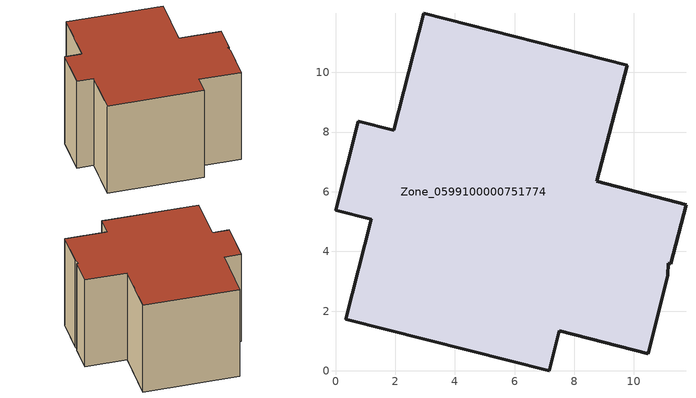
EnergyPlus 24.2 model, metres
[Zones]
Zone_0599100000751774
 floor ground (C_G): 10.47,0.58 7.5,1.34 7.15,0 0.34,1.72 1.19,5.07 0,5.38 0.76,8.36 1.95,8.06 2.96,11.98 9.77,10.23 8.76,6.35 11.74,5.57 11.24,3.58 11.14,3.61 11.14,3.2 z0.07
 wall outside (C_F): 7.5,1.34 10.47,0.58 11.14,3.2 11.14,3.61 11.24,3.58 11.74,5.57 8.76,6.35 9.77,10.23 2.96,11.98 1.95,8.06 0.76,8.36 0,5.38 1.19,5.07 0.34,1.72 7.15,0 7.5,1.34 z0.07:7.48
 roof outside (C_R): 11.14,3.61 11.24,3.58 11.74,5.57 8.76,6.35 9.77,10.23 2.96,11.98 1.95,8.06 0.76,8.36 0,5.38 1.19,5.07 0.34,1.72 7.15,0 7.5,1.34 10.47,0.58 11.14,3.2 z7.48
[BUILDING]
Pand.0599100000751774: North Axis=0; Terrain=City; Loads Convergence Tolerance Value=0.04; Temperature Convergence Tolerance Value=0.4; Solar Distribution=FullExterior; Maximum Number of Warmup Days=25; Minimum Number of Warmup Days=1
[Site:Location]
Rotterdam.The.Hague.AP_ZH_NLD Design_Conditions: Latitude=51.96; Longitude=4.45; Time Zone=1; Elevation=-4.5
[SITE:GROUNDTEMPERATURE:BUILDINGSURFACE]
18, 18, 18, 18, 18, 18, 18, 18, 18, 18, 18, 18
[MATERIAL] Thermal Absorptance=0.9; Solar Absorptance=0.7; Visible Absorptance=0.7
Name | Roughness | Thickness | Conductivity | Density | Specific Heat
G.D.2006-2014 | MediumSmooth | 0.15 | 0.06 | 540 | 1210
F.D.2006-2014 | Rough | 0.3 | 0.12 | 1920 | 840
R.D.2006-2014 | MediumRough | 0.2 | 0.08 | 1500 | 1000
[CONSTRUCTION]
C_G: G.D.2006-2014
C_F: F.D.2006-2014
C_R: R.D.2006-2014
[ZONE]
Zone_0599100000751774: Type=1; Multiplier=1; Ceiling Height=Autocalculate; Volume=Autocalculate; Floor Area=autocalculate; Part of Total Floor Area=Yes
[ZONEINFILTRATION:DESIGNFLOWRATE]
Infil_Zone_0599100000751774: Zone or ZoneList or Space or SpaceList=Zone_0599100000751774; Schedule=AlwaysOn; Design Flow Rate Calculation Method=Flow/Area; Flow Rate per Floor Area=0.0021; Constant Term Coefficient=1; Temperature Term Coefficient=0; Velocity Term Coefficient=0; Velocity Squared Term Coefficient=0
[HVACTEMPLATE:ZONE:IDEALLOADSAIRSYSTEM]
Zone_0599100000751774: Maximum Heating Supply Air Temperature=50; Minimum Cooling Supply Air Temperature=13; Maximum Heating Supply Air Humidity Ratio=0.0156; Minimum Cooling Supply Air Humidity Ratio=0.0077; Heating Limit=NoLimit; Cooling Limit=NoLimit; Dehumidification Control Type=ConstantSensibleHeatRatio; Cooling Sensible Heat Ratio=0.7; Dehumidification Setpoint=60; Humidification Control Type=None; Humidification Setpoint=30; Outdoor Air Method=None; Outdoor Air Flow Rate per Person=0.00944; Outdoor Air Flow Rate per Zone Floor Area=0; Outdoor Air Flow Rate per Zone=0; Demand Controlled Ventilation Type=None; Outdoor Air Economizer Type=NoEconomizer; Heat Recovery Type=None; Sensible Heat Recovery Effectiveness=0.7; Latent Heat Recovery Effectiveness=0.65
[ZONECONTROL:THERMOSTAT]
ThermostatControl_Zone_0599100000751774: Zone or ZoneList=Zone_0599100000751774; Control Type Schedule=DualSetpointControlType; Control 1=Thermostat_Zone_0599100000751774; Temperature Difference Between Cutout And Setpoint=0
[THERMOSTATSETPOINT:DUALSETPOINT]
Thermostat_Zone_0599100000751774: Heating Setpoint Temperature Schedule=HeatingSetpoint_Zone_0599100000751774; Cooling Setpoint Temperature Schedule=CoolingSetpoint_Zone_0599100000751774
[SCHEDULE:COMPACT]
HeatingSetpoint_Zone_0599100000751774: Through: 12/31, For: AllDays, Until: 24:00, 21
CoolingSetpoint_Zone_0599100000751774: Through: 12/31, For: AllDays, Until: 24:00, 24
DualSetpointControlType: Through: 12/31, For: AllDays, Until: 24:00, 4
AlwaysOn: Through: 12/31, For: AllDays, Until: 24:00, 1
